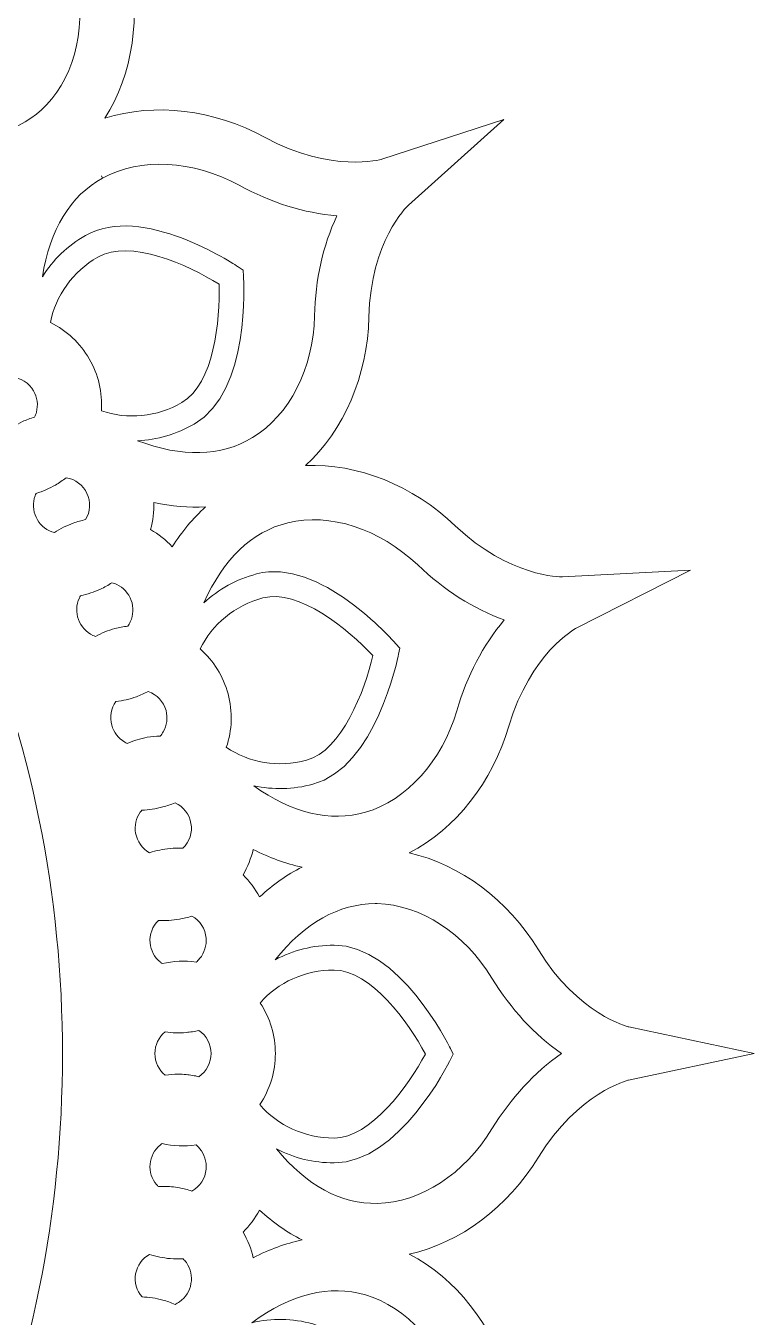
# Model space of a CAD drawing. Header units: millimetres. Extents: x 146 to 1170, y -927 to -143.
# Drawn here: x 1099.6 to 1170.3, y -351.5 to -226.2 of the extents above; entities that cross this region are included whole.
import ezdxf

# ---------------------------------------------------------------- set-up
doc = ezdxf.new("R2010")
doc.units = ezdxf.units.MM
doc.header["$MEASUREMENT"] = 0
doc.layers.add('Layer 4', color=7, linetype='Continuous')

msp = doc.modelspace()

# ---------------------------------------------------------------- linework, layer by layer
at = {"layer": 'Layer 4', "lineweight": 0}
for points, knots in [([(1146.48, -357.68), (1144.89, -352.23), (1141.3, -347.68), (1136.8, -345.36), (1141.74, -344.28), (1146.39, -340.81), (1149.34, -335.97), (1153.17, -329.69), (1158.04, -328.49), (1158.08, -328.48), (1158.08, -328.48), (1170.28, -325.9), (1170.28, -325.9), (1170.28, -325.9), (1158.1, -323.32), (1158.1, -323.32), (1158.05, -323.31), (1153.16, -322.1), (1149.34, -315.84), (1146.39, -310.99), (1141.74, -307.53), (1136.8, -306.44), (1141.3, -304.12), (1144.89, -299.57), (1146.48, -294.13), (1148.55, -287.06), (1152.95, -284.66), (1152.99, -284.64), (1152.99, -284.64), (1164.1, -278.99), (1164.1, -278.99), (1164.1, -278.99), (1151.67, -279.65), (1151.67, -279.65), (1151.47, -279.65), (1146.53, -279.7), (1141.27, -274.69), (1137.17, -270.77), (1131.79, -268.62), (1126.73, -268.86), (1130.47, -265.45), (1132.76, -260.12), (1132.89, -254.45), (1133.07, -247.06), (1136.58, -243.74), (1136.72, -243.6), (1136.72, -243.6), (1145.99, -235.27), (1145.99, -235.27), (1145.99, -235.27), (1134.15, -239.13), (1134.15, -239.13), (1134.1, -239.14), (1129.27, -240.54), (1122.83, -237.02), (1117.85, -234.3), (1112.09, -233.62), (1107.27, -235.15), (1110, -230.89), (1110.84, -225.16), (1109.5, -219.65), (1107.76, -212.5), (1110.36, -208.21), (1110.39, -208.17), (1110.39, -208.17), (1117.18, -197.73), (1117.18, -197.73), (1117.18, -197.73), (1106.75, -204.52), (1106.75, -204.52), (1106.7, -204.54), (1102.4, -207.15), (1095.26, -205.41), (1089.75, -204.07), (1084.02, -204.91), (1079.76, -207.64), (1081.29, -202.82), (1080.61, -197.06), (1077.89, -192.08), (1074.34, -185.59), (1075.72, -180.96), (1075.78, -180.77), (1075.78, -180.77), (1079.64, -168.92), (1079.64, -168.92), (1079.64, -168.92), (1071.32, -178.18), (1071.32, -178.18), (1071.29, -178.22), (1067.78, -181.85), (1060.46, -182.02), (1054.79, -182.15), (1049.46, -184.44), (1046.06, -188.18), (1046.29, -183.13), (1044.14, -177.74), (1040.23, -173.64), (1035.14, -168.31), (1035.26, -163.3), (1035.26, -163.26), (1035.26, -163.26), (1035.92, -150.81), (1035.92, -150.81), (1035.92, -150.81), (1030.28, -161.91), (1030.28, -161.91), (1030.26, -161.95), (1027.82, -166.37), (1020.79, -168.43), (1015.34, -170.03), (1010.79, -173.61), (1008.47, -178.11), (1007.38, -173.17), (1003.92, -168.52), (999.07, -165.57), (992.79, -161.74), (991.6, -156.87), (991.59, -156.83), (991.59, -156.83), (989.01, -144.64), (989.01, -144.64), (989.01, -144.64), (986.43, -156.81), (986.43, -156.81), (986.42, -156.86), (985.2, -161.76), (978.95, -165.57), (974.1, -168.52), (970.63, -173.17), (969.55, -178.11), (967.23, -173.61), (962.68, -170.03), (957.23, -168.43), (950.18, -166.36), (947.76, -161.96), (947.74, -161.92), (947.74, -161.92), (942.09, -150.81), (942.09, -150.81), (942.09, -150.81), (942.75, -163.24), (942.75, -163.24), (942.76, -163.29), (942.86, -168.33), (937.79, -173.64), (933.87, -177.74), (931.73, -183.13), (931.96, -188.18), (928.55, -184.44), (923.23, -182.15), (917.56, -182.02), (910.21, -181.85), (906.74, -178.22), (906.71, -178.19), (906.71, -178.19), (898.37, -168.92), (898.37, -168.92), (898.37, -168.92), (902.23, -180.76), (902.23, -180.76), (902.25, -180.81), (903.65, -185.65), (900.13, -192.08), (897.41, -197.06), (896.73, -202.82), (898.26, -207.64), (894, -204.91), (888.27, -204.07), (882.75, -205.41), (875.6, -207.15), (871.32, -204.55), (871.28, -204.52), (871.28, -204.52), (860.83, -197.73), (860.83, -197.73), (860.83, -197.73), (867.62, -208.16), (867.62, -208.16), (867.65, -208.2), (870.25, -212.51), (868.52, -219.65), (867.18, -225.16), (868.02, -230.89), (870.74, -235.15), (865.92, -233.62), (860.17, -234.3), (855.19, -237.02), (848.74, -240.55), (843.92, -239.14), (843.88, -239.13), (843.88, -239.13), (832.03, -235.27), (832.03, -235.27), (832.03, -235.27), (841.29, -243.59), (841.29, -243.59), (841.32, -243.63), (844.95, -247.12), (845.13, -254.45), (845.26, -260.12), (847.55, -265.45), (851.29, -268.86), (846.23, -268.62), (840.85, -270.77), (836.74, -274.68), (831.37, -279.81), (826.42, -279.65), (826.36, -279.65), (826.36, -279.65), (813.92, -278.99), (813.92, -278.99), (813.92, -278.99), (825.02, -284.63), (825.02, -284.63), (825.06, -284.65), (829.47, -287.08), (831.54, -294.13), (833.13, -299.57), (836.72, -304.12), (841.21, -306.44), (836.27, -307.53), (831.63, -310.99), (828.68, -315.84), (824.85, -322.11), (819.98, -323.31), (819.93, -323.32), (819.93, -323.32), (807.74, -325.9), (807.74, -325.9), (807.74, -325.9), (819.92, -328.48), (819.92, -328.48), (819.97, -328.49), (824.86, -329.7), (828.68, -335.97), (831.63, -340.81), (836.27, -344.28), (841.21, -345.36), (836.72, -347.68), (833.13, -352.23), (831.54, -357.68), (829.45, -364.78), (825.2, -367.08), (825.03, -367.17), (825.03, -367.17), (813.92, -372.82), (813.92, -372.82), (813.92, -372.82), (826.35, -372.16), (826.35, -372.16), (826.56, -372.16), (831.46, -372.08), (836.74, -377.12), (840.85, -381.04), (846.24, -383.19), (851.29, -382.95), (847.55, -386.36), (845.26, -391.68), (845.13, -397.35), (844.95, -404.72), (841.33, -408.17), (841.29, -408.2), (841.29, -408.2), (832.03, -416.54), (832.03, -416.54), (832.03, -416.54), (843.87, -412.68), (843.87, -412.68), (843.91, -412.66), (848.74, -411.26), (855.19, -414.78), (860.17, -417.5), (865.92, -418.18), (870.74, -416.65), (868.01, -420.91), (867.18, -426.64), (868.52, -432.16), (870.27, -439.35), (867.74, -443.46), (867.63, -443.63), (867.63, -443.63), (860.83, -454.08), (860.83, -454.08), (860.83, -454.08), (871.27, -447.29), (871.27, -447.29), (871.31, -447.26), (875.61, -444.66), (882.75, -446.39), (888.27, -447.73), (894, -446.9), (898.26, -444.17), (896.73, -448.99), (897.41, -454.74), (900.13, -459.72), (903.65, -466.17), (902.25, -470.99), (902.24, -471.03), (902.24, -471.03), (898.38, -482.88), (898.38, -482.88), (898.38, -482.88), (906.7, -473.62), (906.7, -473.62), (906.73, -473.59), (910.23, -469.96), (917.56, -469.79), (923.23, -469.65), (928.55, -467.36), (931.96, -463.62), (931.73, -468.68), (933.87, -474.06), (937.79, -478.17), (942.88, -483.5), (942.76, -488.5), (942.75, -488.55), (942.75, -488.55), (942.09, -500.99), (942.09, -500.99), (942.09, -500.99), (947.74, -489.9), (947.74, -489.9), (947.76, -489.85), (950.19, -485.44), (957.23, -483.38), (962.68, -481.78), (967.23, -478.19), (969.55, -473.7), (970.63, -478.64), (974.1, -483.28), (978.95, -486.23), (985.22, -490.06), (986.42, -494.93), (986.43, -494.98), (986.43, -494.98), (989.01, -507.17), (989.01, -507.17), (989.01, -507.17), (991.59, -494.99), (991.59, -494.99), (991.6, -494.94), (992.82, -490.04), (999.07, -486.23), (1003.92, -483.28), (1007.38, -478.64), (1008.47, -473.7), (1010.79, -478.19), (1015.34, -481.78), (1020.79, -483.38), (1027.88, -485.46), (1030.18, -489.71), (1030.27, -489.88), (1030.27, -489.88), (1035.92, -500.99), (1035.92, -500.99), (1035.92, -500.99), (1035.26, -488.56), (1035.26, -488.56), (1035.26, -488.51), (1035.16, -483.48), (1040.23, -478.17), (1044.14, -474.06), (1046.29, -468.68), (1046.05, -463.62), (1049.46, -467.36), (1054.79, -469.65), (1060.46, -469.79), (1067.81, -469.96), (1071.28, -473.58), (1071.31, -473.62), (1071.31, -473.62), (1079.64, -482.88), (1079.64, -482.88), (1079.64, -482.88), (1075.79, -471.05), (1075.79, -471.05), (1075.77, -471), (1074.38, -466.15), (1077.89, -459.72), (1080.61, -454.74), (1081.29, -448.99), (1079.76, -444.17), (1084.02, -446.9), (1089.75, -447.73), (1095.26, -446.39), (1102.41, -444.65), (1106.7, -447.26), (1106.74, -447.28), (1106.74, -447.28), (1117.18, -454.08), (1117.18, -454.08), (1117.18, -454.08), (1110.39, -443.64), (1110.39, -443.64), (1110.37, -443.6), (1107.76, -439.29), (1109.5, -432.16), (1110.84, -426.64), (1110, -420.91), (1107.27, -416.65), (1112.1, -418.18), (1117.85, -417.5), (1122.83, -414.78), (1129.31, -411.24), (1133.95, -412.62), (1134.14, -412.67), (1134.14, -412.67), (1145.99, -416.54), (1145.99, -416.54), (1145.99, -416.54), (1136.73, -408.21), (1136.73, -408.21), (1136.69, -408.18), (1133.06, -404.69), (1132.89, -397.35), (1132.76, -391.68), (1130.47, -386.36), (1126.73, -382.95), (1131.79, -383.19), (1137.17, -381.04), (1141.27, -377.12), (1146.6, -372.04), (1151.6, -372.15), (1151.65, -372.16), (1151.65, -372.16), (1164.1, -372.82), (1164.1, -372.82), (1164.1, -372.82), (1153, -367.17), (1153, -367.17), (1152.96, -367.15), (1148.55, -364.73), (1146.48, -357.68)], [0, 0, 0, 0, 1, 1, 1, 2, 2, 2, 3, 3, 3, 4, 4, 4, 5, 5, 5, 6, 6, 6, 7, 7, 7, 8, 8, 8, 9, 9, 9, 10, 10, 10, 11, 11, 11, 12, 12, 12, 13, 13, 13, 14, 14, 14, 15, 15, 15, 16, 16, 16, 17, 17, 17, 18, 18, 18, 19, 19, 19, 20, 20, 20, 21, 21, 21, 22, 22, 22, 23, 23, 23, 24, 24, 24, 25, 25, 25, 26, 26, 26, 27, 27, 27, 28, 28, 28, 29, 29, 29, 30, 30, 30, 31, 31, 31, 32, 32, 32, 33, 33, 33, 34, 34, 34, 35, 35, 35, 36, 36, 36, 37, 37, 37, 38, 38, 38, 39, 39, 39, 40, 40, 40, 41, 41, 41, 42, 42, 42, 43, 43, 43, 44, 44, 44, 45, 45, 45, 46, 46, 46, 47, 47, 47, 48, 48, 48, 49, 49, 49, 50, 50, 50, 51, 51, 51, 52, 52, 52, 53, 53, 53, 54, 54, 54, 55, 55, 55, 56, 56, 56, 57, 57, 57, 58, 58, 58, 59, 59, 59, 60, 60, 60, 61, 61, 61, 62, 62, 62, 63, 63, 63, 64, 64, 64, 65, 65, 65, 66, 66, 66, 67, 67, 67, 68, 68, 68, 69, 69, 69, 70, 70, 70, 71, 71, 71, 72, 72, 72, 73, 73, 73, 74, 74, 74, 75, 75, 75, 76, 76, 76, 77, 77, 77, 78, 78, 78, 79, 79, 79, 80, 80, 80, 81, 81, 81, 82, 82, 82, 83, 83, 83, 84, 84, 84, 85, 85, 85, 86, 86, 86, 87, 87, 87, 88, 88, 88, 89, 89, 89, 90, 90, 90, 91, 91, 91, 92, 92, 92, 93, 93, 93, 94, 94, 94, 95, 95, 95, 96, 96, 96, 97, 97, 97, 98, 98, 98, 99, 99, 99, 100, 100, 100, 101, 101, 101, 102, 102, 102, 103, 103, 103, 104, 104, 104, 105, 105, 105, 106, 106, 106, 107, 107, 107, 108, 108, 108, 109, 109, 109, 110, 110, 110, 111, 111, 111, 112, 112, 112, 113, 113, 113, 114, 114, 114, 115, 115, 115, 116, 116, 116, 117, 117, 117, 118, 118, 118, 119, 119, 119, 120, 120, 120, 121, 121, 121, 122, 122, 122, 123, 123, 123, 124, 124, 124, 125, 125, 125, 126, 126, 126, 127, 127, 127, 128, 128, 128, 129, 129, 129, 130, 130, 130, 131, 131, 131, 132, 132, 132, 133, 133, 133, 134, 134, 134, 135, 135, 135, 136, 136, 136, 137, 137, 137, 138, 138, 138, 139, 139, 139, 140, 140, 140, 141, 141, 141, 142, 142, 142, 143, 143, 143, 144, 144, 144, 144]), ([(1080.88, -213.12), (1080.88, -213.12), (1081.05, -213.3), (1081.05, -213.3), (1084.09, -210.39), (1089.05, -209.34), (1094.02, -210.54), (1097.46, -211.38), (1100.8, -211.52), (1103.96, -210.96), (1103.39, -214.11), (1103.53, -217.45), (1104.37, -220.89), (1105.57, -225.86), (1104.52, -230.83), (1101.61, -233.86), (1099.15, -236.43), (1095.46, -237.52), (1090.88, -237.04), (1092.72, -236.46), (1094.4, -235.44), (1095.8, -234.04), (1100.27, -229.57), (1096.85, -219.38), (1096.7, -218.95), (1096.7, -218.95), (1096.51, -218.39), (1096.51, -218.39), (1096.51, -218.39), (1095.95, -218.2), (1095.95, -218.2), (1095.52, -218.05), (1085.34, -214.63), (1080.87, -219.1), (1079.47, -220.5), (1078.45, -222.18), (1077.87, -224.01), (1077.39, -219.44), (1078.48, -215.76), (1081.05, -213.3), (1081.05, -213.3), (1080.88, -213.12), (1080.88, -213.12)], [0, 0, 0, 0, 1, 1, 1, 2, 2, 2, 3, 3, 3, 4, 4, 4, 5, 5, 5, 6, 6, 6, 7, 7, 7, 8, 8, 8, 9, 9, 9, 10, 10, 10, 11, 11, 11, 12, 12, 12, 13, 13, 13, 14, 14, 14, 14]), ([(1106.94, -240.74), (1106.94, -240.74), (1107.06, -240.96), (1107.06, -240.96), (1110.74, -238.94), (1115.81, -239.2), (1120.3, -241.65), (1123.41, -243.35), (1126.6, -244.35), (1129.79, -244.62), (1128.43, -247.52), (1127.7, -250.79), (1127.62, -254.33), (1127.5, -259.43), (1125.19, -263.96), (1121.6, -266.14), (1118.56, -267.98), (1114.72, -268.08), (1110.44, -266.44), (1112.36, -266.36), (1114.24, -265.81), (1115.95, -264.82), (1121.43, -261.66), (1120.76, -250.94), (1120.73, -250.48), (1120.73, -250.48), (1120.68, -249.9), (1120.68, -249.9), (1120.68, -249.9), (1120.2, -249.57), (1120.2, -249.57), (1119.82, -249.31), (1110.87, -243.37), (1105.39, -246.53), (1103.67, -247.52), (1102.24, -248.89), (1101.21, -250.53), (1101.92, -245.97), (1103.93, -242.67), (1107.06, -240.96), (1107.06, -240.96), (1106.94, -240.74), (1106.94, -240.74)], [0, 0, 0, 0, 1, 1, 1, 2, 2, 2, 3, 3, 3, 4, 4, 4, 5, 5, 5, 6, 6, 6, 7, 7, 7, 8, 8, 8, 9, 9, 9, 10, 10, 10, 11, 11, 11, 12, 12, 12, 13, 13, 13, 14, 14, 14, 14]), ([(1118.35, -251.24), (1118.47, -254.73), (1117.85, -260.95), (1114.75, -262.74), (1112.33, -264.13), (1109.42, -264.43), (1106.94, -263.53), (1107.05, -261.77), (1106.65, -260.03), (1105.76, -258.5), (1104.88, -256.98), (1103.59, -255.76), (1102, -254.97), (1102.47, -252.38), (1104.18, -250.01), (1106.6, -248.62), (1109.69, -246.83), (1115.38, -249.4), (1118.35, -251.24)], [0, 0, 0, 0, 1, 1, 1, 2, 2, 2, 3, 3, 3, 4, 4, 4, 5, 5, 5, 6, 6, 6, 6]), ([(1100.63, -263.68), (1100.59, -263.84), (1100.53, -264), (1100.46, -264.15), (1100.05, -264.27), (1099.65, -264.42), (1099.28, -264.59), (1098.67, -264.88), (1098.08, -265.24), (1097.54, -265.67), (1097.46, -265.65), (1097.37, -265.63), (1097.29, -265.61), (1096.59, -265.42), (1096, -264.97), (1095.64, -264.34), (1095.27, -263.71), (1095.18, -262.97), (1095.36, -262.27), (1095.39, -262.19), (1095.41, -262.11), (1095.44, -262.03), (1096.08, -261.78), (1096.68, -261.45), (1097.24, -261.06), (1097.58, -260.82), (1097.91, -260.55), (1098.22, -260.26), (1099.1, -260.33), (1099.92, -260.85), (1100.36, -261.61), (1100.72, -262.24), (1100.82, -262.98), (1100.63, -263.68)], [0, 0, 0, 0, 1, 1, 1, 2, 2, 2, 3, 3, 3, 4, 4, 4, 5, 5, 5, 6, 6, 6, 7, 7, 7, 8, 8, 8, 9, 9, 9, 10, 10, 10, 11, 11, 11, 11]), ([(1103.52, -270.03), (1104.4, -270.18), (1105.17, -270.76), (1105.54, -271.56), (1105.91, -272.36), (1105.86, -273.33), (1105.41, -274.1), (1105, -274.18), (1104.59, -274.3), (1104.2, -274.44), (1103.57, -274.67), (1102.95, -274.98), (1102.38, -275.35), (1102.3, -275.33), (1102.22, -275.31), (1102.14, -275.28), (1101.45, -275.03), (1100.9, -274.53), (1100.6, -273.87), (1100.29, -273.21), (1100.26, -272.47), (1100.51, -271.78), (1100.53, -271.7), (1100.57, -271.63), (1100.6, -271.55), (1101.25, -271.35), (1101.88, -271.08), (1102.48, -270.74), (1102.84, -270.53), (1103.19, -270.29), (1103.52, -270.03)], [0, 0, 0, 0, 1, 1, 1, 2, 2, 2, 3, 3, 3, 4, 4, 4, 5, 5, 5, 6, 6, 6, 7, 7, 7, 8, 8, 8, 9, 9, 9, 10, 10, 10, 10]), ([(1111.71, -275.07), (1111.94, -274.21), (1112.05, -273.32), (1112.02, -272.43), (1113.74, -272.81), (1115.42, -272.95), (1117.04, -272.87), (1115.84, -273.95), (1114.75, -275.25), (1113.81, -276.73), (1113.2, -276.07), (1112.49, -275.52), (1111.71, -275.07)], [0, 0, 0, 0, 1, 1, 1, 2, 2, 2, 3, 3, 3, 4, 4, 4, 4]), ([(1132.55, -302.49), (1129.14, -303.49), (1125.42, -302.59), (1121.72, -299.92), (1123.59, -300.33), (1125.54, -300.28), (1127.45, -299.77), (1133.56, -298.14), (1135.68, -287.61), (1135.77, -287.16), (1135.77, -287.16), (1135.88, -286.58), (1135.88, -286.58), (1135.88, -286.58), (1135.5, -286.14), (1135.5, -286.14), (1135.2, -285.79), (1128.1, -277.73), (1121.98, -279.37), (1120.04, -279.89), (1118.3, -280.85), (1116.88, -282.18), (1118.75, -277.93), (1121.54, -275.26), (1125.02, -274.41), (1129.1, -273.41), (1133.93, -274.98), (1137.63, -278.5), (1140.19, -280.95), (1143.02, -282.74), (1146.03, -283.83), (1143.97, -286.28), (1142.42, -289.24), (1141.42, -292.64), (1139.98, -297.54), (1136.58, -301.32), (1132.55, -302.49)], [0, 0, 0, 0, 1, 1, 1, 2, 2, 2, 3, 3, 3, 4, 4, 4, 5, 5, 5, 6, 6, 6, 7, 7, 7, 8, 8, 8, 9, 9, 9, 10, 10, 10, 11, 11, 11, 12, 12, 12, 12]), ([(1081.13, -301.75), (1081.78, -298.87), (1082.34, -296.38), (1082.88, -294.84), (1085.06, -288.59), (1091, -282.83), (1093.72, -280.43), (1093.88, -280.81), (1094.04, -281.18), (1094.19, -281.53), (1100.14, -295.6), (1103.16, -310.55), (1103.16, -325.97), (1103.16, -341.38), (1100.14, -356.33), (1094.19, -370.4), (1092.6, -374.15), (1090.79, -377.87), (1088.79, -381.46), (1088.13, -379.67), (1084.95, -371.55), (1079.17, -363.49), (1073.06, -354.97), (1065.78, -349.15), (1058.08, -346.64), (1073.76, -334.19), (1078.55, -313.12), (1081.13, -301.75)], [0, 0, 0, 0, 1, 1, 1, 2, 2, 2, 3, 3, 3, 4, 4, 4, 5, 5, 5, 6, 6, 6, 7, 7, 7, 8, 8, 8, 9, 9, 9, 9]), ([(1109.74, -284.01), (1109.74, -284.01), (1109.74, -284.01), (1109.74, -284.01), (1109.67, -284.16), (1109.59, -284.3), (1109.49, -284.44), (1109.07, -284.49), (1108.65, -284.57), (1108.25, -284.67), (1107.6, -284.85), (1106.96, -285.1), (1106.36, -285.43), (1106.27, -285.4), (1106.19, -285.37), (1106.12, -285.33), (1105.46, -285.02), (1104.96, -284.48), (1104.71, -283.79), (1104.46, -283.11), (1104.49, -282.37), (1104.8, -281.71), (1104.83, -281.63), (1104.87, -281.56), (1104.91, -281.48), (1105.58, -281.34), (1106.23, -281.13), (1106.85, -280.84), (1107.23, -280.66), (1107.6, -280.46), (1107.96, -280.22), (1108.12, -280.26), (1108.27, -280.32), (1108.42, -280.39), (1109.08, -280.69), (1109.58, -281.24), (1109.83, -281.93), (1110.08, -282.61), (1110.05, -283.35), (1109.74, -284.01)], [0, 0, 0, 0, 1, 1, 1, 2, 2, 2, 3, 3, 3, 4, 4, 4, 5, 5, 5, 6, 6, 6, 7, 7, 7, 8, 8, 8, 9, 9, 9, 10, 10, 10, 11, 11, 11, 12, 12, 12, 13, 13, 13, 13]), ([(1122.61, -281.7), (1126.05, -280.77), (1130.89, -284.73), (1133.28, -287.28), (1132.49, -290.68), (1130.28, -296.52), (1126.83, -297.45), (1124.12, -298.17), (1121.23, -297.7), (1119.06, -296.19), (1119.63, -294.51), (1119.69, -292.73), (1119.23, -291.01), (1118.77, -289.32), (1117.84, -287.82), (1116.52, -286.65), (1117.65, -284.26), (1119.91, -282.42), (1122.61, -281.7)], [0, 0, 0, 0, 1, 1, 1, 2, 2, 2, 3, 3, 3, 4, 4, 4, 5, 5, 5, 6, 6, 6, 6]), ([(1113.21, -292.62), (1113.39, -293.33), (1113.3, -294.06), (1112.93, -294.69), (1112.85, -294.84), (1112.76, -294.97), (1112.65, -295.1), (1112.22, -295.11), (1111.8, -295.15), (1111.39, -295.22), (1110.72, -295.34), (1110.07, -295.54), (1109.44, -295.81), (1109.36, -295.77), (1109.28, -295.73), (1109.21, -295.69), (1108.58, -295.33), (1108.13, -294.74), (1107.94, -294.04), (1107.72, -293.24), (1107.87, -292.42), (1108.35, -291.75), (1109.03, -291.67), (1109.69, -291.51), (1110.33, -291.28), (1110.72, -291.14), (1111.11, -290.96), (1111.48, -290.76), (1112.32, -291.07), (1112.98, -291.77), (1113.21, -292.62)], [0, 0, 0, 0, 1, 1, 1, 2, 2, 2, 3, 3, 3, 4, 4, 4, 5, 5, 5, 6, 6, 6, 7, 7, 7, 8, 8, 8, 9, 9, 9, 10, 10, 10, 10]), ([(1114.85, -305.99), (1114.43, -305.96), (1114.01, -305.97), (1113.6, -306.01), (1112.93, -306.07), (1112.26, -306.2), (1111.61, -306.42), (1110.89, -306.02), (1110.4, -305.33), (1110.26, -304.52), (1110.13, -303.8), (1110.3, -303.08), (1110.71, -302.48), (1110.76, -302.42), (1110.81, -302.35), (1110.86, -302.29), (1111.54, -302.27), (1112.22, -302.16), (1112.89, -301.98), (1113.29, -301.88), (1113.69, -301.74), (1114.08, -301.57), (1114.89, -301.94), (1115.48, -302.7), (1115.63, -303.57), (1115.79, -304.45), (1115.49, -305.36), (1114.85, -305.99)], [0, 0, 0, 0, 1, 1, 1, 2, 2, 2, 3, 3, 3, 4, 4, 4, 5, 5, 5, 6, 6, 6, 7, 7, 7, 8, 8, 8, 9, 9, 9, 9]), ([(1126.41, -307.81), (1124.96, -308.55), (1123.57, -309.52), (1122.28, -310.71), (1121.85, -309.92), (1121.32, -309.2), (1120.68, -308.57), (1121.13, -307.79), (1121.46, -306.96), (1121.67, -306.09), (1123.23, -306.9), (1124.82, -307.48), (1126.41, -307.81)], [0, 0, 0, 0, 1, 1, 1, 2, 2, 2, 3, 3, 3, 4, 4, 4, 4]), ([(1133.71, -340.44), (1130.18, -340.52), (1126.81, -338.7), (1123.93, -335.16), (1125.63, -336.05), (1127.53, -336.51), (1129.51, -336.51), (1135.83, -336.51), (1140.61, -326.89), (1140.81, -326.48), (1140.81, -326.48), (1141.07, -325.95), (1141.07, -325.95), (1141.07, -325.95), (1140.81, -325.42), (1140.81, -325.42), (1140.61, -325.01), (1135.83, -315.39), (1129.51, -315.39), (1127.48, -315.39), (1125.54, -315.87), (1123.81, -316.8), (1126.66, -313.23), (1129.99, -311.36), (1133.5, -311.36), (1133.57, -311.36), (1133.64, -311.36), (1133.71, -311.36), (1137.92, -311.45), (1142.18, -314.22), (1144.83, -318.58), (1146.68, -321.61), (1148.94, -324.07), (1151.57, -325.9), (1148.94, -327.74), (1146.68, -330.2), (1144.83, -333.22), (1142.18, -337.58), (1137.92, -340.35), (1133.71, -340.44)], [0, 0, 0, 0, 1, 1, 1, 2, 2, 2, 3, 3, 3, 4, 4, 4, 5, 5, 5, 6, 6, 6, 7, 7, 7, 8, 8, 8, 9, 9, 9, 10, 10, 10, 11, 11, 11, 12, 12, 12, 13, 13, 13, 13]), ([(1116.47, -316.69), (1116.47, -316.69), (1116.47, -316.69), (1116.47, -316.69), (1116.36, -316.81), (1116.25, -316.93), (1116.12, -317.04), (1115.02, -316.87), (1113.92, -316.92), (1112.83, -317.18), (1112.76, -317.13), (1112.69, -317.08), (1112.63, -317.02), (1112.07, -316.55), (1111.73, -315.9), (1111.66, -315.17), (1111.59, -314.35), (1111.88, -313.56), (1112.47, -313), (1113.15, -313.03), (1113.82, -312.99), (1114.5, -312.87), (1114.91, -312.8), (1115.32, -312.7), (1115.72, -312.56), (1116.5, -313.01), (1117.02, -313.81), (1117.1, -314.7), (1117.16, -315.42), (1116.94, -316.13), (1116.47, -316.69)], [0, 0, 0, 0, 1, 1, 1, 2, 2, 2, 3, 3, 3, 4, 4, 4, 5, 5, 5, 6, 6, 6, 7, 7, 7, 8, 8, 8, 9, 9, 9, 10, 10, 10, 10]), ([(1122.35, -321), (1124.05, -318.99), (1126.71, -317.8), (1129.51, -317.8), (1133.08, -317.8), (1136.73, -322.87), (1138.37, -325.95), (1136.73, -329.03), (1133.08, -334.1), (1129.51, -334.1), (1126.69, -334.1), (1124.02, -332.89), (1122.31, -330.85), (1123.3, -329.37), (1123.82, -327.66), (1123.82, -325.9), (1123.82, -324.16), (1123.31, -322.47), (1122.35, -321)], [0, 0, 0, 0, 1, 1, 1, 2, 2, 2, 3, 3, 3, 4, 4, 4, 5, 5, 5, 6, 6, 6, 6]), ([(1116.4, -328.15), (1115.99, -328.05), (1115.57, -327.98), (1115.16, -327.94), (1114.91, -327.92), (1114.65, -327.91), (1114.39, -327.91), (1113.97, -327.91), (1113.55, -327.94), (1113.13, -328), (1112.49, -327.49), (1112.13, -326.73), (1112.13, -325.9), (1112.13, -325.08), (1112.49, -324.32), (1113.13, -323.8), (1113.8, -323.9), (1114.49, -323.92), (1115.16, -323.86), (1115.57, -323.82), (1115.99, -323.76), (1116.4, -323.66), (1117.13, -324.17), (1117.59, -325.02), (1117.59, -325.9), (1117.59, -326.79), (1117.13, -327.64), (1116.4, -328.15)], [0, 0, 0, 0, 1, 1, 1, 2, 2, 2, 3, 3, 3, 4, 4, 4, 5, 5, 5, 6, 6, 6, 7, 7, 7, 8, 8, 8, 9, 9, 9, 9]), ([(1112.47, -338.81), (1112.4, -338.75), (1112.35, -338.69), (1112.29, -338.62), (1111.82, -338.07), (1111.6, -337.36), (1111.66, -336.63), (1111.73, -335.91), (1112.07, -335.25), (1112.63, -334.78), (1112.69, -334.73), (1112.76, -334.67), (1112.83, -334.63), (1113.91, -334.88), (1115.02, -334.93), (1116.12, -334.77), (1116.25, -334.87), (1116.36, -334.99), (1116.47, -335.12), (1116.94, -335.68), (1117.16, -336.38), (1117.1, -337.11), (1117.02, -337.99), (1116.5, -338.8), (1115.72, -339.24), (1115.32, -339.11), (1114.91, -339), (1114.5, -338.93), (1114, -338.84), (1113.49, -338.8), (1112.98, -338.8), (1112.81, -338.8), (1112.64, -338.8), (1112.47, -338.81)], [0, 0, 0, 0, 1, 1, 1, 2, 2, 2, 3, 3, 3, 4, 4, 4, 5, 5, 5, 6, 6, 6, 7, 7, 7, 8, 8, 8, 9, 9, 9, 10, 10, 10, 11, 11, 11, 11]), ([(1121.67, -345.71), (1121.47, -344.84), (1121.14, -344.01), (1120.68, -343.23), (1121.32, -342.6), (1121.85, -341.88), (1122.28, -341.1), (1123.57, -342.28), (1124.96, -343.25), (1126.41, -343.99), (1124.82, -344.33), (1123.23, -344.91), (1121.67, -345.71)], [0, 0, 0, 0, 1, 1, 1, 2, 2, 2, 3, 3, 3, 4, 4, 4, 4]), ([(1110.26, -347.28), (1110.4, -346.47), (1110.89, -345.78), (1111.6, -345.39), (1112.25, -345.6), (1112.93, -345.74), (1113.6, -345.8), (1114.03, -345.83), (1114.45, -345.84), (1114.86, -345.82), (1114.98, -345.93), (1115.09, -346.06), (1115.18, -346.19), (1115.6, -346.79), (1115.76, -347.51), (1115.63, -348.23), (1115.51, -348.95), (1115.11, -349.57), (1114.51, -349.99), (1114.38, -350.08), (1114.23, -350.17), (1114.08, -350.24), (1113.69, -350.07), (1113.29, -349.93), (1112.89, -349.82), (1112.24, -349.64), (1111.56, -349.54), (1110.88, -349.52), (1110.34, -348.9), (1110.12, -348.09), (1110.26, -347.28)], [0, 0, 0, 0, 1, 1, 1, 2, 2, 2, 3, 3, 3, 4, 4, 4, 5, 5, 5, 6, 6, 6, 7, 7, 7, 8, 8, 8, 9, 9, 9, 10, 10, 10, 10]), ([(1121.99, -372.53), (1128.1, -374.16), (1135.2, -366.11), (1135.5, -365.76), (1135.5, -365.76), (1135.89, -365.32), (1135.89, -365.32), (1135.89, -365.32), (1135.77, -364.74), (1135.77, -364.74), (1135.69, -364.29), (1133.56, -353.76), (1127.45, -352.13), (1125.48, -351.6), (1123.46, -351.56), (1121.54, -352.02), (1125.3, -349.24), (1129.09, -348.3), (1132.55, -349.31), (1136.58, -350.49), (1139.98, -354.26), (1141.42, -359.16), (1142.42, -362.56), (1143.97, -365.53), (1146.03, -367.98), (1143.02, -369.07), (1140.19, -370.86), (1137.63, -373.3), (1133.93, -376.83), (1129.1, -378.4), (1125.02, -377.4), (1121.58, -376.56), (1118.81, -373.93), (1116.94, -369.78), (1118.35, -371.07), (1120.08, -372.02), (1121.99, -372.53)], [0, 0, 0, 0, 1, 1, 1, 2, 2, 2, 3, 3, 3, 4, 4, 4, 5, 5, 5, 6, 6, 6, 7, 7, 7, 8, 8, 8, 9, 9, 9, 10, 10, 10, 11, 11, 11, 12, 12, 12, 12])]:
    msp.add_open_spline(points, degree=3, knots=knots, dxfattribs=at)

doc.saveas('drawing.dxf')
